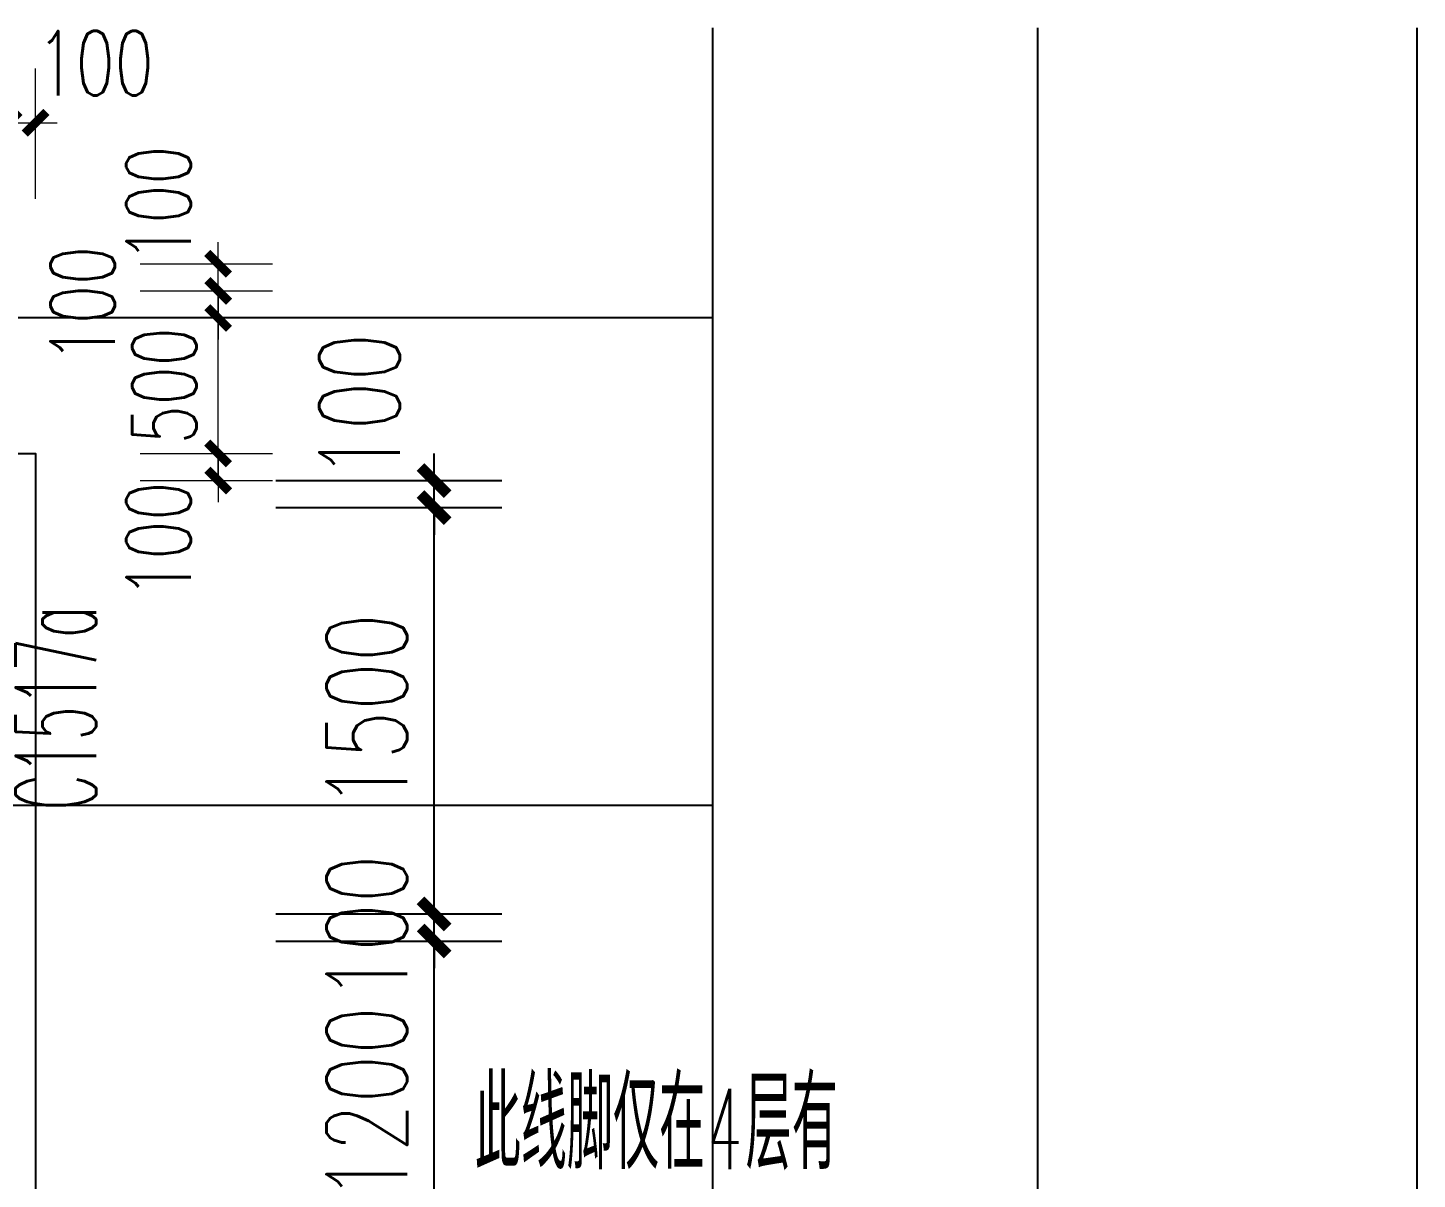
# Model space of a CAD drawing. Extents: x -129588 to 17450, y 1144 to 109436.
# Drawn here: x -36442 to -31314, y 92819 to 97069 of the extents above; entities that cross this region are included whole.
import ezdxf

# ---------------------------------------------------------------- set-up
doc = ezdxf.new("R2010")
doc.units = 0
doc.header["$LTSCALE"] = 1000
doc.header["$MEASUREMENT"] = 0
for name, color, linetype in [('A-外装饰线脚', 7, 'Continuous'), ('A-第三道尺寸线', 105, 'Continuous'), ('DOTE', 16, 'Continuous'), ('PUB_TEXT', 7, 'Continuous'), ('WINDOW', 4, 'Continuous'), ('WINDOW_TEXT', 7, 'Continuous')]:
    doc.layers.add(name, color=color, linetype=linetype)
doc.layers.add('A-第四道尺寸线(线脚尺寸)', color=105, linetype='Continuous', lineweight=5)
doc.styles.add('_TCH_DIM', font='SIMPLEX.shx', dxfattribs={"width": 0.7, "bigfont": 'GBCBIG.shx'})
doc.styles.add('_TCH_DIM_T3', font='SIMPLEX.shx', dxfattribs={"width": 0.705882, "bigfont": 'GBCBIG.shx'})
doc.styles.add('_TCH_WINDOW', font='SIMPLEX.shx', dxfattribs={"width": 0.7, "height": 3.5, "bigfont": 'GBCBIG.shx'})
doc.dimstyles.new('_TCH_ARCH&&100', dxfattribs={"dimtxt": 297.5, "dimasz": 100, "dimexe": 250, "dimexo": 300, "dimgap": 100, "dimtad": 1, "dimdec": 0, "dimzin": 0, "dimdsep": 46, "dimtxsty": '_TCH_DIM_T3', "dimblk": 'ARCHTICK', "dimcen": 0.09, "dimclrt": 7, "dimazin": 2, "dimtfac": 1, "dimtdec": 0, "dimtix": 1, "dimtmove": 2, "dimatfit": 3, "dimfxl": 0, "dimtolj": 1, "dimtzin": 0, "dimarcsym": 0})
doc.dimstyles.new('_TCH_ARCH&&80', dxfattribs={"dimtxt": 238, "dimasz": 80, "dimexe": 200, "dimexo": 240, "dimgap": 80, "dimtad": 1, "dimdec": 0, "dimzin": 0, "dimdsep": 46, "dimtxsty": '_TCH_DIM_T3', "dimblk": 'ARCHTICK', "dimcen": 0.09, "dimclrt": 7, "dimazin": 2, "dimtfac": 1, "dimtdec": 0, "dimtix": 1, "dimtmove": 2, "dimatfit": 3, "dimfxl": 0, "dimtolj": 1, "dimtzin": 0, "dimarcsym": 0})

# ---------------------------------------------------------------- blocks, each defined once
blk = doc.blocks.new('zhouxianssceng0329')
at = {"layer": 'DOTE'}
for p, q in [((-33913.7, 132089.9), (-33913.7, 156469.4)), ((-32713.7, 146898.2), (-32713.7, 156469.4)), ((-31313.7, 140298.2), (-31313.7, 156469.4)), ((-33913.7, 155398.2), (-44988.6, 155398.2)), ((-33913.7, 153598.2), (-44988.6, 153598.2))]:
    blk.add_line(p, q, dxfattribs=at)
blk = doc.blocks.new('$TCHSYS$WIN2D')
for p, q in [((-0.5, 0.5), (0.5, 0.5)), ((-0.5, 0.5), (-0.5, -0.5)), ((0.5, 0.5), (0.5, -0.5)), ((0.5, 0.1667), (-0.5, 0.1667)), ((0.5, -0.1667), (-0.5, -0.1667)), ((-0.5, -0.5), (0.5, -0.5))]:
    blk.add_line(p, q)
blk = doc.blocks.new('a1HUXING0323')
at = {"layer": 'WINDOW'}
ref = blk.add_blockref('$TCHSYS$WIN2D', (23609.3, 179984.8), dxfattribs=dict(at, xscale=1500, yscale=-200, zscale=1500, rotation=270))
ref.add_attrib('A', 'C1517a', (24133, 179617.3), dxfattribs={"layer": 'WINDOW_TEXT', "height": 297.5, "rotation": 90, "style": '_TCH_WINDOW', "width": 0.494118})
blk = doc.blocks.new('_ArchTick')
at = {"color": 0, "linetype": 'ByBlock', "const_width": 0.4}
blk.add_lwpolyline([(-0.5, -0.5), (0.5, 0.5)], dxfattribs=at)
blk = doc.blocks.new('*D1595')
at = {"layer": 'A-第四道尺寸线(线脚尺寸)', "color": 0, "lineweight": -2, "transparency": 16777216}
for p, q in [((-35739.7, 95498.2), (-35739.7, 95578.2)), ((-36028, 95498.2), (-35539.7, 95498.2)), ((-35739.7, 95398.2), (-35739.7, 95498.2)), ((-36028, 95398.2), (-35539.7, 95398.2)), ((-35739.7, 95398.2), (-35739.7, 95318.2))]:
    blk.add_line(p, q, dxfattribs=at)
at = {"layer": 'Defpoints', "color": 0, "transparency": 16777216}
for p in [(-36268, 95498.2), (-35739.7, 95498.2), (-36268, 95398.2)]:
    blk.add_point(p, dxfattribs=at)
at = {"layer": 'A-第四道尺寸线(线脚尺寸)', "color": 0, "lineweight": -2, "transparency": 16777216, "xscale": 80, "yscale": 80, "zscale": 80}
for p, rotation in [((-35739.7, 95498.2), 270), ((-35739.7, 95398.2), 90)]:
    blk.add_blockref('_ArchTick', p, dxfattribs=dict(at, rotation=rotation))
at = {"layer": 'A-第四道尺寸线(线脚尺寸)', "color": 7, "transparency": 16777216, "insert": (-35959.7, 95178.2), "char_height": 238, "attachment_point": 5, "rotation": 90, "style": '_TCH_DIM_T3'}
blk.add_mtext('\\A1;100', dxfattribs=at)
blk = doc.blocks.new('*D1596')
at = {"layer": 'A-第四道尺寸线(线脚尺寸)', "color": 0, "lineweight": -2, "transparency": 16777216}
for p, q in [((-35739.7, 95998.2), (-35739.7, 96078.2)), ((-36028, 95998.2), (-35539.7, 95998.2)), ((-35739.7, 95498.2), (-35739.7, 95998.2)), ((-36028, 95498.2), (-35539.7, 95498.2)), ((-35739.7, 95498.2), (-35739.7, 95418.2))]:
    blk.add_line(p, q, dxfattribs=at)
at = {"layer": 'Defpoints', "color": 0, "transparency": 16777216}
for p in [(-36268, 95998.2), (-35739.7, 95998.2), (-36268, 95498.2)]:
    blk.add_point(p, dxfattribs=at)
at = {"layer": 'A-第四道尺寸线(线脚尺寸)', "color": 0, "lineweight": -2, "transparency": 16777216, "xscale": 80, "yscale": 80, "zscale": 80}
for p, rotation in [((-35739.7, 95998.2), 270), ((-35739.7, 95498.2), 90)]:
    blk.add_blockref('_ArchTick', p, dxfattribs=dict(at, rotation=rotation))
at = {"layer": 'A-第四道尺寸线(线脚尺寸)', "color": 7, "transparency": 16777216, "insert": (-35938.7, 95748.2), "char_height": 238, "attachment_point": 5, "rotation": 90, "style": '_TCH_DIM_T3'}
blk.add_mtext('\\A1;500', dxfattribs=at)
blk = doc.blocks.new('*D1597')
at = {"layer": 'A-第四道尺寸线(线脚尺寸)', "color": 0, "lineweight": -2, "transparency": 16777216}
for p, q in [((-35739.7, 96098.2), (-35739.7, 96178.2)), ((-36028, 96098.2), (-35539.7, 96098.2)), ((-35739.7, 95998.2), (-35739.7, 96098.2)), ((-36028, 95998.2), (-35539.7, 95998.2)), ((-35739.7, 95998.2), (-35739.7, 95918.2))]:
    blk.add_line(p, q, dxfattribs=at)
at = {"layer": 'Defpoints', "color": 0, "transparency": 16777216}
for p in [(-36268, 96098.2), (-35739.7, 96098.2), (-36268, 95998.2)]:
    blk.add_point(p, dxfattribs=at)
at = {"layer": 'A-第四道尺寸线(线脚尺寸)', "color": 0, "lineweight": -2, "transparency": 16777216, "xscale": 80, "yscale": 80, "zscale": 80}
for p, rotation in [((-35739.7, 96098.2), 270), ((-35739.7, 95998.2), 90)]:
    blk.add_blockref('_ArchTick', p, dxfattribs=dict(at, rotation=rotation))
at = {"layer": 'A-第四道尺寸线(线脚尺寸)', "color": 7, "transparency": 16777216, "insert": (-36239.7, 96048.2), "char_height": 238, "attachment_point": 5, "rotation": 90, "style": '_TCH_DIM_T3'}
blk.add_mtext('\\A1;100', dxfattribs=at)
blk = doc.blocks.new('*D1598')
at = {"layer": 'A-第四道尺寸线(线脚尺寸)', "color": 0, "lineweight": -2, "transparency": 16777216}
for p, q in [((-35739.7, 96198.2), (-35739.7, 96278.2)), ((-36028, 96198.2), (-35539.7, 96198.2)), ((-35739.7, 96098.2), (-35739.7, 96198.2)), ((-36028, 96098.2), (-35539.7, 96098.2)), ((-35739.7, 96098.2), (-35739.7, 96018.2))]:
    blk.add_line(p, q, dxfattribs=at)
at = {"layer": 'Defpoints', "color": 0, "transparency": 16777216}
for p in [(-36268, 96198.2), (-35739.7, 96198.2), (-36268, 96098.2)]:
    blk.add_point(p, dxfattribs=at)
at = {"layer": 'A-第四道尺寸线(线脚尺寸)', "color": 0, "lineweight": -2, "transparency": 16777216, "xscale": 80, "yscale": 80, "zscale": 80}
for p, rotation in [((-35739.7, 96198.2), 270), ((-35739.7, 96098.2), 90)]:
    blk.add_blockref('_ArchTick', p, dxfattribs=dict(at, rotation=rotation))
at = {"layer": 'A-第四道尺寸线(线脚尺寸)', "color": 7, "transparency": 16777216, "insert": (-35959.7, 96418.2), "char_height": 238, "attachment_point": 5, "rotation": 90, "style": '_TCH_DIM_T3'}
blk.add_mtext('\\A1;100', dxfattribs=at)
blk = doc.blocks.new('*D1602')
at = {"layer": 'A-第四道尺寸线(线脚尺寸)', "color": 0, "lineweight": -2, "transparency": 16777216}
for p, q in [((-36513.7, 96438.2), (-36513.7, 96918.9)), ((-36413.7, 96438.2), (-36413.7, 96918.9)), ((-36513.7, 96718.9), (-36593.7, 96718.9)), ((-36513.7, 96718.9), (-36413.7, 96718.9)), ((-36413.7, 96718.9), (-36333.7, 96718.9))]:
    blk.add_line(p, q, dxfattribs=at)
at = {"layer": 'Defpoints', "color": 0, "transparency": 16777216}
for p in [(-36413.7, 96718.9), (-36513.7, 96198.2), (-36413.7, 96198.2)]:
    blk.add_point(p, dxfattribs=at)
at = {"layer": 'A-第四道尺寸线(线脚尺寸)', "color": 0, "lineweight": -2, "transparency": 16777216, "xscale": 80, "yscale": 80, "zscale": 80}
blk.add_blockref('_ArchTick', (-36513.7, 96718.9), dxfattribs=at)
at = {"layer": 'A-第四道尺寸线(线脚尺寸)', "color": 0, "lineweight": -2, "transparency": 16777216, "xscale": 80, "yscale": 80, "zscale": 80, "rotation": 180}
blk.add_blockref('_ArchTick', (-36413.7, 96718.9), dxfattribs=at)
at = {"layer": 'A-第四道尺寸线(线脚尺寸)', "color": 7, "transparency": 16777216, "insert": (-36193.7, 96938.9), "char_height": 238, "attachment_point": 5, "style": '_TCH_DIM_T3'}
blk.add_mtext('\\A1;100', dxfattribs=at)
blk = doc.blocks.new('*D461')
at = {"layer": 'A-第三道尺寸线', "color": 0, "lineweight": -2, "transparency": 16777216}
for p, q in [((-34942.6, 95398.2), (-34942.6, 95498.2)), ((-35526.6, 95398.2), (-34692.6, 95398.2)), ((-34942.6, 95298.2), (-34942.6, 95398.2)), ((-35526.6, 95298.2), (-34692.6, 95298.2)), ((-34942.6, 95298.2), (-34942.6, 95198.2))]:
    blk.add_line(p, q, dxfattribs=at)
at = {"layer": 'Defpoints', "color": 0, "transparency": 16777216}
for p in [(-35826.6, 95398.2), (-34942.6, 95398.2), (-35826.6, 95298.2)]:
    blk.add_point(p, dxfattribs=at)
at = {"layer": 'A-第三道尺寸线', "color": 0, "lineweight": -2, "transparency": 16777216, "xscale": 100, "yscale": 100, "zscale": 100}
for p, rotation in [((-34942.6, 95398.2), 270), ((-34942.6, 95298.2), 90)]:
    blk.add_blockref('_ArchTick', p, dxfattribs=dict(at, rotation=rotation))
at = {"layer": 'A-第三道尺寸线', "color": 7, "transparency": 16777216, "insert": (-35217.6, 95673.2), "char_height": 297.5, "attachment_point": 5, "rotation": 90, "style": '_TCH_DIM_T3'}
blk.add_mtext('\\A1;100', dxfattribs=at)
blk = doc.blocks.new('*D462')
at = {"layer": 'A-第三道尺寸线', "color": 0, "lineweight": -2, "transparency": 16777216}
for p, q in [((-35526.6, 95298.2), (-34692.6, 95298.2)), ((-34942.6, 93798.2), (-34942.6, 95298.2)), ((-35526.6, 93798.2), (-34692.6, 93798.2))]:
    blk.add_line(p, q, dxfattribs=at)
at = {"layer": 'Defpoints', "color": 0, "transparency": 16777216}
for p in [(-35826.6, 95298.2), (-34942.6, 95298.2), (-35826.6, 93798.2)]:
    blk.add_point(p, dxfattribs=at)
at = {"layer": 'A-第三道尺寸线', "color": 0, "lineweight": -2, "transparency": 16777216, "xscale": 100, "yscale": 100, "zscale": 100}
for p, rotation in [((-34942.6, 95298.2), 90), ((-34942.6, 93798.2), 270)]:
    blk.add_blockref('_ArchTick', p, dxfattribs=dict(at, rotation=rotation))
at = {"layer": 'A-第三道尺寸线', "color": 7, "transparency": 16777216, "insert": (-35191.3, 94548.2), "char_height": 297.5, "attachment_point": 5, "rotation": 90, "style": '_TCH_DIM_T3'}
blk.add_mtext('\\A1;1500', dxfattribs=at)
blk = doc.blocks.new('*D463')
at = {"layer": 'A-第三道尺寸线', "color": 0, "lineweight": -2, "transparency": 16777216}
for p, q in [((-34942.6, 93798.2), (-34942.6, 93898.2)), ((-35526.6, 93798.2), (-34692.6, 93798.2)), ((-34942.6, 93698.2), (-34942.6, 93798.2)), ((-35526.6, 93698.2), (-34692.6, 93698.2)), ((-34942.6, 93698.2), (-34942.6, 93598.2))]:
    blk.add_line(p, q, dxfattribs=at)
at = {"layer": 'Defpoints', "color": 0, "transparency": 16777216}
for p in [(-35826.6, 93798.2), (-34942.6, 93798.2), (-35826.6, 93698.2)]:
    blk.add_point(p, dxfattribs=at)
at = {"layer": 'A-第三道尺寸线', "color": 0, "lineweight": -2, "transparency": 16777216, "xscale": 100, "yscale": 100, "zscale": 100}
for p, rotation in [((-34942.6, 93798.2), 270), ((-34942.6, 93698.2), 90)]:
    blk.add_blockref('_ArchTick', p, dxfattribs=dict(at, rotation=rotation))
at = {"layer": 'A-第三道尺寸线', "color": 7, "transparency": 16777216, "insert": (-35191.3, 93748.2), "char_height": 297.5, "attachment_point": 5, "rotation": 90, "style": '_TCH_DIM_T3'}
blk.add_mtext('\\A1;100', dxfattribs=at)
blk = doc.blocks.new('*D464')
at = {"layer": 'A-第三道尺寸线', "color": 0, "lineweight": -2, "transparency": 16777216}
for p, q in [((-35526.6, 93698.2), (-34692.6, 93698.2)), ((-34942.6, 92498.2), (-34942.6, 93698.2)), ((-35526.6, 92498.2), (-34692.6, 92498.2))]:
    blk.add_line(p, q, dxfattribs=at)
at = {"layer": 'Defpoints', "color": 0, "transparency": 16777216}
for p in [(-35826.6, 93698.2), (-34942.6, 93698.2), (-35826.6, 92498.2)]:
    blk.add_point(p, dxfattribs=at)
at = {"layer": 'A-第三道尺寸线', "color": 0, "lineweight": -2, "transparency": 16777216, "xscale": 100, "yscale": 100, "zscale": 100}
for p, rotation in [((-34942.6, 93698.2), 90), ((-34942.6, 92498.2), 270)]:
    blk.add_blockref('_ArchTick', p, dxfattribs=dict(at, rotation=rotation))
at = {"layer": 'A-第三道尺寸线', "color": 7, "transparency": 16777216, "insert": (-35191.3, 93098.2), "char_height": 297.5, "attachment_point": 5, "rotation": 90, "style": '_TCH_DIM_T3'}
blk.add_mtext('\\A1;1200', dxfattribs=at)
blk = doc.blocks.new('34cengxianjiao0427')
at = {"layer": 'A-第四道尺寸线(线脚尺寸)'}
for base, p1, p2, angle, picture, middle in [((-36413.7, 96718.9), (-36513.7, 96198.2), (-36413.7, 96198.2), 0, '*D1602', (-36193.7, 96938.9)), ((-35739.7, 96198.2), (-36268, 96098.2), (-36268, 96198.2), 90, '*D1598', (-35959.7, 96418.2)), ((-35739.7, 96098.2), (-36268, 95998.2), (-36268, 96098.2), 90, '*D1597', (-36239.7, 96048.2)), ((-35739.7, 95498.2), (-36268, 95398.2), (-36268, 95498.2), 90, '*D1595', (-35959.7, 95178.2))]:
    dim = blk.add_linear_dim(base=base, p1=p1, p2=p2, angle=angle, dimstyle='_TCH_ARCH&&80', dxfattribs=at)
    dim.commit()
    dim.dimension.update_dxf_attribs({"geometry": picture, "text_midpoint": middle, "dimtype": 161})
dim = blk.add_aligned_dim(p1=(-36268, 95498.2), p2=(-36268, 95998.2), distance=-528.3, dimstyle='_TCH_ARCH&&80', dxfattribs=at)
dim.commit()
dim.dimension.update_dxf_attribs({"geometry": '*D1596', "text_midpoint": (-35938.7, 95748.2)})

msp = doc.modelspace()

# ---------------------------------------------------------------- block references
msp.add_blockref('zhouxianssceng0329', (0, -59400))

# ---------------------------------------------------------------- texts
at = {"layer": 'PUB_TEXT', "style": '_TCH_DIM'}
for s, height, width, p in [('此线脚仅在', 337.59, 0.7, (-34792.7, 92855.9)), ('层有', 337.59, 0.7, (-33792.6, 92855.9)), ('4', 297.5, 0.494118, (-33932.6, 92855.9))]:
    msp.add_text(s, height=height, dxfattribs=dict(at, width=width)).set_placement(p)

# ---------------------------------------------------------------- dimensions: what is measured, and where the dimension line sits
at = {"layer": 'A-第三道尺寸线'}
dim = msp.add_linear_dim(base=(-34942.6, 95398.2), p1=(-35826.6, 95298.2), p2=(-35826.6, 95398.2), angle=90, dimstyle='_TCH_ARCH&&100', dxfattribs=at)
dim.commit()
dim.dimension.update_dxf_attribs({"geometry": '*D461', "text_midpoint": (-35217.6, 95673.2), "dimtype": 129})
for p1, p2, picture, middle in [((-35826.6, 93798.2), (-35826.6, 95298.2), '*D462', (-35191.3, 94548.2)), ((-35826.6, 93698.2), (-35826.6, 93798.2), '*D463', (-35191.3, 93748.2)), ((-35826.6, 92498.2), (-35826.6, 93698.2), '*D464', (-35191.3, 93098.2))]:
    dim = msp.add_aligned_dim(p1=p1, p2=p2, distance=-884, dimstyle='_TCH_ARCH&&100', dxfattribs=at)
    dim.commit()
    dim.dimension.update_dxf_attribs({"geometry": picture, "text_midpoint": middle})

# ---------------------------------------------------------------- next in the draw order: block references
msp.add_blockref('a1HUXING0323', (-60323, -85436.5))

# ---------------------------------------------------------------- next in the draw order: linework, layer by layer
at = {"layer": 'A-外装饰线脚'}
msp.add_lwpolyline([(-40813.7, 74298.2), (-43813.7, 74298.2), (-43813.7, 74998.2), (-44313.7, 74998.2), (-44313.7, 96298.2), (-39913.7, 96298.2), (-39913.7, 96198.2), (-37113.7, 96198.2), (-37113.7, 95498.2), (-36413.7, 95498.2), (-36413.7, 90698.2), (-37113.7, 90698.2), (-37113.7, 90298.2), (-33713.7, 90298.2), (-33713.7, 89548.2)], dxfattribs=at)

# ---------------------------------------------------------------- next in the draw order: block references
at = {"layer": 'A-第四道尺寸线(线脚尺寸)'}
msp.add_blockref('34cengxianjiao0427', (0, 0), dxfattribs=at)

doc.saveas('drawing.dxf')
